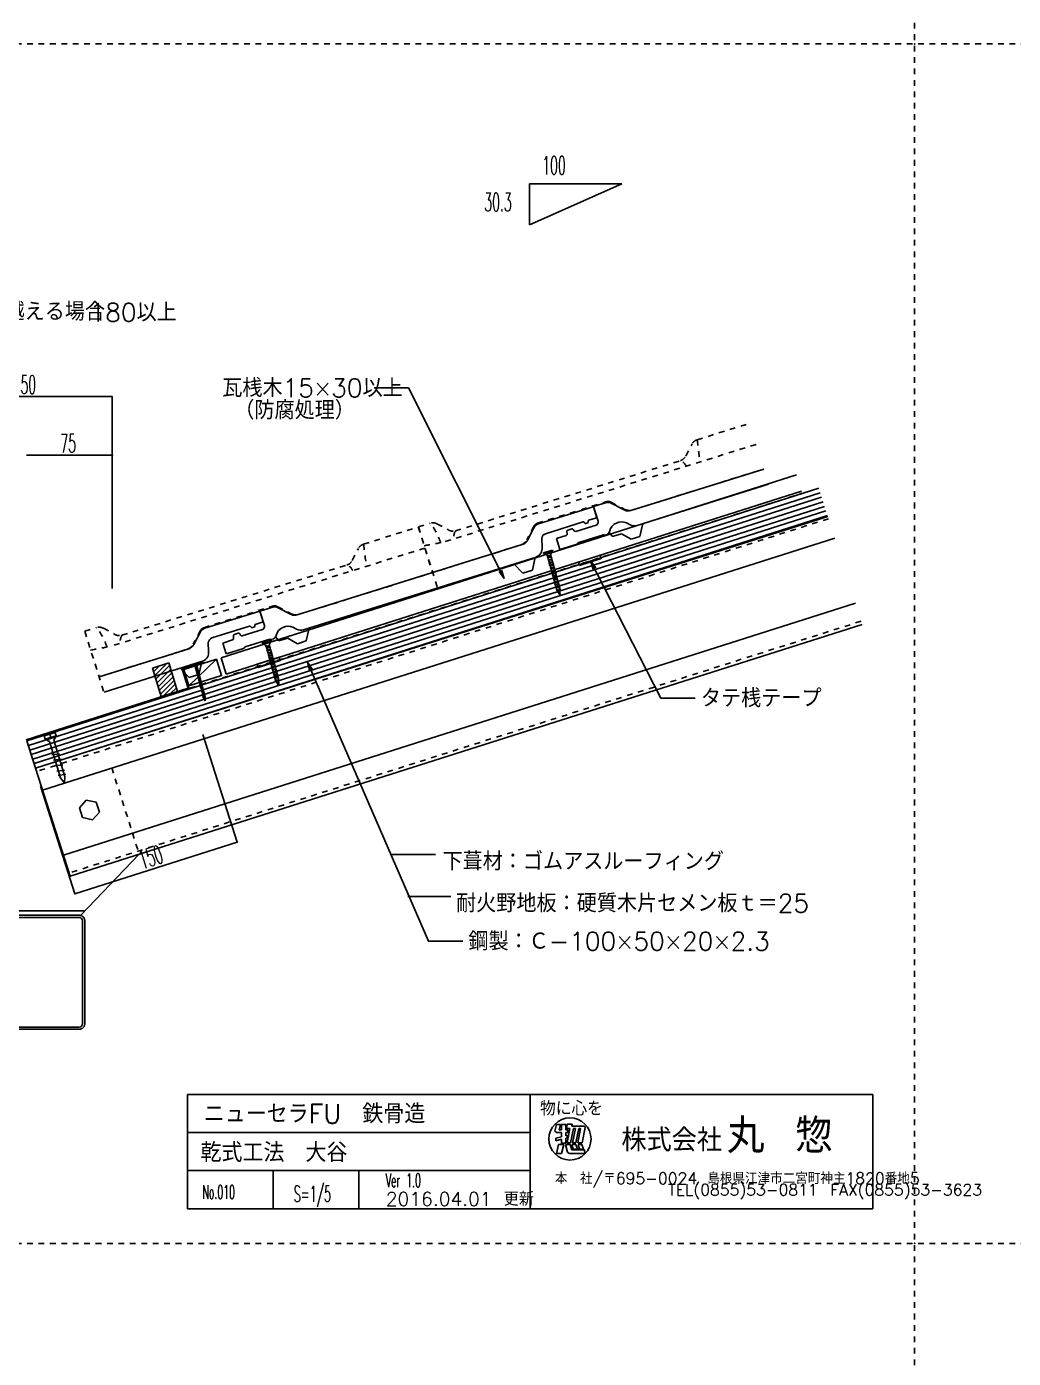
# Model space of a CAD drawing. Extents: x -1727 to 4652, y -2317 to 2357.
# Drawn here: x 2193 to 3057, y -1151 to 15 of the extents above; entities that cross this region are included whole.
import ezdxf

# ---------------------------------------------------------------- set-up
doc = ezdxf.new("R2010")
doc.units = 0
doc.header["$LTSCALE"] = 5
doc.linetypes.add('DASHED2', pattern=[3, 2, -1])
doc.linetypes.add('DOT', pattern=[2, 1, -1])
for name, color, linetype in [('0-0', 7, 'CONTINUOUS'), ('0-1', 7, 'CONTINUOUS'), ('0-2', 7, 'CONTINUOUS'), ('0-3', 7, 'CONTINUOUS'), ('0-4', 7, 'CONTINUOUS'), ('0-A', 7, 'CONTINUOUS')]:
    doc.layers.add(name, color=color, linetype=linetype)
doc.styles.get("Standard").update_dxf_attribs({"font": 'txt.shx', "bigfont": 'extfont.shx'})

# ---------------------------------------------------------------- blocks, each defined once
blk = doc.blocks.new('H4')
at = {"layer": '0-1', "color": 7, "linetype": 'CONTINUOUS'}
for p, q in [((2302.9683, -546.4142), (2303.0252, -546.3573)), ((2303.9594, -549.6657), (2309.1837, -544.4414)), ((2304.9505, -552.9172), (2315.3423, -542.5255)), ((2305.9417, -556.1688), (2317.9597, -544.1507)), ((2306.9328, -559.4203), (2318.9508, -547.4022)), ((2307.9239, -562.6718), (2319.942, -550.6537)), ((2308.915, -565.9234), (2320.9331, -553.9053)), ((2309.9061, -569.1749), (2321.9242, -557.1568)), ((2312.6917, -570.6319), (2322.9153, -560.4083)), ((2318.7946, -568.7716), (2323.9064, -563.6599))]:
    blk.add_line(p, q, dxfattribs=at)

msp = doc.modelspace()

# ---------------------------------------------------------------- linework, layer by layer
at = {"layer": '0-0', "color": 7, "linetype": 'CONTINUOUS'}
for p, q in [((2933.494, -919.6573), (2333.494, -919.6573)), ((2333.494, -919.6573), (2333.494, -1019.6573)), ((2633.494, -919.6573), (2633.494, -1019.6573)), ((2933.494, -919.6573), (2933.494, -1019.6573)), ((2633.494, -952.9907), (2333.494, -952.9907)), ((2655.1928, -951.6949), (2656.6706, -945.8791)), ((2655.1928, -951.6949), (2656.4886, -952.9774)), ((2656.4886, -952.9774), (2660.848, -952.9774)), ((2656.6706, -945.8791), (2660.0144, -945.8791)), ((2659.0305, -950.7153), (2660.0144, -945.8791)), ((2659.0305, -950.7153), (2660.848, -950.7153)), ((2660.848, -945.8791), (2660.848, -950.7153)), ((2660.848, -945.8791), (2664.7092, -945.8791)), ((2660.848, -952.9774), (2660.848, -956.737)), ((2664.7092, -950.7153), (2664.7092, -945.8791)), ((2664.7092, -950.7153), (2666.525, -950.7153)), ((2664.7092, -955.7512), (2664.7092, -952.9774)), ((2664.7092, -952.9774), (2666.525, -952.9774)), ((2664.7092, -955.7512), (2666.2924, -955.3469)), ((2666.0739, -945.7406), (2665.3422, -949.3372)), ((2665.3422, -949.3372), (2668.4007, -949.3372)), ((2668.4007, -949.3372), (2665.8288, -961.9794)), ((2666.2924, -955.3469), (2665.9684, -957.6155)), ((2666.0739, -945.7406), (2670.3013, -945.7406)), ((2666.525, -950.7153), (2666.525, -952.9774)), ((2671.4739, -949.3372), (2668.902, -961.9794)), ((2670.3013, -945.7406), (2669.961, -947.4131)), ((2669.961, -947.4131), (2681.1117, -947.4131)), ((2673.159, -949.3372), (2670.5871, -961.9794)), ((2671.4739, -949.3372), (2673.159, -949.3372)), ((2676.0054, -949.3372), (2673.4335, -961.9794)), ((2677.7063, -949.3372), (2675.1344, -961.9794)), ((2676.0054, -949.3372), (2677.7063, -949.3372)), ((2681.753, -948.4968), (2679.0101, -961.9794)), ((2656.1415, -957.9387), (2660.848, -956.737)), ((2656.1415, -957.9387), (2656.1415, -960.1245)), ((2656.1415, -960.1245), (2660.848, -958.9228)), ((2658.4608, -963.4821), (2656.6265, -971.2213)), ((2658.4608, -963.4821), (2662.8707, -963.4821)), ((2660.614, -962.3814), (2664.7092, -962.3814)), ((2660.848, -958.9228), (2660.848, -962.4594)), ((2662.8707, -963.4821), (2661.0364, -971.2213)), ((2664.4024, -963.4821), (2666.3147, -970.1773)), ((2664.4024, -963.4821), (2668.5004, -963.4821)), ((2664.7092, -957.937), (2665.9684, -957.6155)), ((2664.7092, -962.3814), (2664.7092, -957.937)), ((2665.8288, -961.9794), (2668.902, -961.9794)), ((2668.5004, -963.4821), (2669.9773, -968.1976)), ((2670.0645, -963.4821), (2671.3271, -967.5137)), ((2670.0645, -963.4821), (2673.6511, -963.4821)), ((2670.5871, -961.9794), (2673.4335, -961.9794)), ((2671.3271, -967.5137), (2674.9138, -967.5137)), ((2673.6511, -963.4821), (2674.9138, -967.5137)), ((2675.1344, -961.9794), (2679.0101, -961.9794)), ((2675.4347, -963.4821), (2676.6974, -967.5137)), ((2675.4347, -963.4821), (2678.8814, -963.4821)), ((2676.6974, -967.5137), (2680.1441, -967.5137)), ((2678.8814, -963.4821), (2680.1441, -967.5137)), ((2661.0364, -971.2213), (2656.6265, -971.2213)), ((2668.966, -971.4013), (2681.3276, -971.4013)), ((2669.9773, -968.1976), (2680.9892, -968.1976)), ((2680.9892, -968.1976), (2681.3276, -971.4013)), ((2633.494, -986.324), (2333.494, -986.324)), ((2408.494, -986.324), (2408.494, -1019.6573)), ((2483.494, -986.324), (2483.494, -1019.6573)), ((2333.494, -1019.6573), (2933.494, -1019.6573))]:
    msp.add_line(p, q, dxfattribs=at)
msp.add_circle((2668.3491, -958.6021), 18.4473, dxfattribs=at)
for centre, radius, start, end in [((2680.2195, -948.6727), 1.5436, 6.5455, 54.6882), ((2668.6165, -968.6748), 2.7488, 213.1353, 277.3045)]:
    msp.add_arc(centre, radius, start, end, dxfattribs=at)
at = {"layer": '0-1', "color": 3, "linetype": 'CONTINUOUS'}
for p, q in [((2866.5985, -377.085), (2362.9417, -537.3417)), ((2871.1466, -391.3789), (2367.4905, -551.6354)), ((2367.4859, -551.621), (2362.9371, -537.3274))]:
    msp.add_line(p, q, dxfattribs=at)
at = {"layer": '0-1', "color": 7, "linetype": 'DOT'}
msp.add_line((2192.8119, -609.4566), (2871.7824, -393.3826), dxfattribs=at)
at = {"layer": '0-1', "color": 4, "linetype": 'CONTINUOUS'}
for p, q in [((2645.1318, -445.4255), (2653.1762, -443.2191)), ((2645.3179, -446.104), (2645.1318, -445.4255)), ((2653.3623, -443.8976), (2645.3179, -446.104)), ((2648.7539, -448.5001), (2648.3119, -448.9474)), ((2648.3119, -448.9474), (2652.521, -449.0955)), ((2648.6617, -448.2647), (2651.5887, -447.4619)), ((2648.6617, -448.2647), (2648.7323, -448.522)), ((2649.4185, -450.9231), (2648.9615, -449.2568)), ((2649.4185, -450.9231), (2648.9765, -451.3704)), ((2648.9765, -451.3704), (2653.1856, -451.5186)), ((2650.0831, -453.3461), (2649.626, -451.6798)), ((2650.0831, -453.3461), (2649.641, -453.7934)), ((2649.641, -453.7934), (2653.8501, -453.9416)), ((2650.7476, -455.7691), (2650.2906, -454.1028)), ((2651.5887, -447.4619), (2651.9738, -448.8661)), ((2652.079, -449.5428), (2652.521, -449.0955)), ((2652.5531, -451.2714), (2652.079, -449.5428)), ((2652.7435, -451.9658), (2653.1856, -451.5186)), ((2653.2177, -453.6944), (2652.7435, -451.9658)), ((2653.1762, -443.2191), (2653.3623, -443.8976)), ((2653.4081, -454.3888), (2653.8501, -453.9416)), ((2653.8822, -456.1175), (2653.4081, -454.3888)), ((2650.7476, -455.7691), (2650.3056, -456.2164)), ((2650.3056, -456.2164), (2654.5147, -456.3646)), ((2651.4122, -458.1921), (2650.9552, -456.5259)), ((2651.4122, -458.1921), (2650.9702, -458.6394)), ((2650.9702, -458.6394), (2655.1793, -458.7876)), ((2652.0768, -460.6152), (2651.6198, -458.9489)), ((2652.0768, -460.6152), (2651.6347, -461.0624)), ((2651.6347, -461.0624), (2655.8439, -461.2106)), ((2652.7413, -463.0382), (2652.2843, -461.3719)), ((2652.7413, -463.0382), (2652.2993, -463.4854)), ((2652.2993, -463.4854), (2656.5084, -463.6336)), ((2653.4059, -465.4612), (2652.9489, -463.7949)), ((2653.4059, -465.4612), (2652.9639, -465.9085)), ((2652.9639, -465.9085), (2657.173, -466.0566)), ((2654.0705, -467.8842), (2653.6135, -466.2179)), ((2654.0727, -456.8119), (2654.5147, -456.3646)), ((2654.5468, -458.5405), (2654.0727, -456.8119)), ((2654.7373, -459.2349), (2655.1793, -458.7876)), ((2655.2114, -460.9635), (2654.7373, -459.2349)), ((2655.4018, -461.6579), (2655.8439, -461.2106)), ((2655.8759, -463.3865), (2655.4018, -461.6579)), ((2656.0664, -464.0809), (2656.5084, -463.6336)), ((2656.5405, -465.8095), (2656.0664, -464.0809)), ((2656.731, -466.5039), (2657.173, -466.0566)), ((2654.0705, -467.8842), (2653.6285, -468.3315)), ((2653.6285, -468.3315), (2657.8376, -468.4797)), ((2654.7351, -470.3072), (2654.278, -468.6409)), ((2654.7351, -470.3072), (2654.293, -470.7545)), ((2654.293, -470.7545), (2658.5021, -470.9027)), ((2655.3996, -472.7302), (2654.9426, -471.064)), ((2655.3996, -472.7302), (2654.9576, -473.1775)), ((2654.9576, -473.1775), (2659.1667, -473.3257)), ((2656.0642, -475.1532), (2655.6072, -473.487)), ((2656.0642, -475.1532), (2655.6222, -475.6005)), ((2655.6222, -475.6005), (2659.8313, -475.7487)), ((2656.7288, -477.5763), (2656.2718, -475.91)), ((2656.7288, -477.5763), (2656.2867, -478.0235)), ((2657.2051, -468.2325), (2656.731, -466.5039)), ((2657.3955, -468.9269), (2657.8376, -468.4797)), ((2657.8697, -470.6556), (2657.3955, -468.9269)), ((2658.0601, -471.35), (2658.5021, -470.9027)), ((2658.5342, -473.0786), (2658.0601, -471.35)), ((2658.7247, -473.773), (2659.1667, -473.3257)), ((2659.1988, -475.5016), (2658.7247, -473.773)), ((2659.3892, -476.196), (2659.8313, -475.7487)), ((2659.5458, -476.7668), (2659.3892, -476.196)), ((2659.5712, -477.8528), (2659.5458, -476.7668)), ((2656.2867, -478.0235), (2660.2982, -478.1139)), ((2658.2586, -480.2806), (2657.1649, -478.3347)), ((2657.9312, -480.5118), (2660.1816, -480.5207)), ((2659.6872, -482.8225), (2658.5164, -480.7393)), ((2659.6288, -480.3223), (2659.5871, -478.5882)), ((2659.5885, -478.5933), (2660.2982, -478.1139)), ((2659.6338, -480.7601), (2660.1816, -480.5207)), ((2659.6872, -482.8225), (2659.639, -480.7579)), ((2398.9132, -524.4848), (2406.9576, -522.2785)), ((2399.0993, -525.1633), (2398.9132, -524.4848)), ((2407.1437, -522.9569), (2399.0993, -525.1633)), ((2406.9576, -522.2785), (2407.1437, -522.9569)), ((2402.5354, -527.5594), (2402.0933, -528.0067)), ((2402.0933, -528.0067), (2406.3024, -528.1549)), ((2402.4431, -527.324), (2405.3701, -526.5212)), ((2402.4431, -527.324), (2402.5137, -527.5813)), ((2403.1999, -529.9824), (2402.7429, -528.3162)), ((2403.1999, -529.9824), (2402.7579, -530.4297)), ((2402.7579, -530.4297), (2406.967, -530.5779)), ((2403.8645, -532.4054), (2403.4075, -530.7392)), ((2403.8645, -532.4054), (2403.4225, -532.8527)), ((2403.4225, -532.8527), (2407.6316, -533.0009)), ((2404.5291, -534.8285), (2404.0721, -533.1622)), ((2404.5291, -534.8285), (2404.087, -535.2757)), ((2404.087, -535.2757), (2408.2961, -535.4239)), ((2405.1936, -537.2515), (2404.7366, -535.5852)), ((2405.3701, -526.5212), (2405.7553, -527.9254)), ((2405.8604, -528.6022), (2406.3024, -528.1549)), ((2406.3345, -530.3308), (2405.8604, -528.6022)), ((2406.525, -531.0252), (2406.967, -530.5779)), ((2406.9991, -532.7538), (2406.525, -531.0252)), ((2407.1895, -533.4482), (2407.6316, -533.0009)), ((2407.6637, -535.1768), (2407.1895, -533.4482)), ((2407.8541, -535.8712), (2408.2961, -535.4239)), ((2408.3282, -537.5998), (2407.8541, -535.8712)), ((2302.9574, -546.3784), (2317.2806, -541.9225)), ((2310.5493, -571.2849), (2302.9574, -546.3784)), ((2317.2806, -541.9225), (2324.8975, -566.9114)), ((2342.7189, -542.3679), (2338.3281, -543.5367)), ((2338.3281, -543.5367), (2338.4313, -543.9241)), ((2338.4313, -543.9241), (2342.822, -542.7554)), ((2339.9159, -543.7997), (2339.3932, -543.6681)), ((2341.4657, -543.3871), (2339.9159, -543.7997)), ((2342.5129, -553.5562), (2339.9159, -543.7997)), ((2341.4657, -543.3871), (2341.8538, -543.0131)), ((2344.0628, -553.1437), (2341.4657, -543.3871)), ((2342.822, -542.7554), (2342.7189, -542.3679)), ((2405.1936, -537.2515), (2404.7516, -537.6987)), ((2404.7516, -537.6987), (2408.9607, -537.8469)), ((2405.8582, -539.6745), (2405.4012, -538.0082)), ((2405.8582, -539.6745), (2405.4162, -540.1218)), ((2405.4162, -540.1218), (2409.6253, -540.27)), ((2406.5228, -542.0975), (2406.0658, -540.4312)), ((2406.5228, -542.0975), (2406.0807, -542.5448)), ((2406.0807, -542.5448), (2410.2899, -542.693)), ((2407.1874, -544.5205), (2406.7303, -542.8542)), ((2407.1874, -544.5205), (2406.7453, -544.9678)), ((2406.7453, -544.9678), (2410.9544, -545.116)), ((2407.8519, -546.9435), (2407.3949, -545.2773)), ((2407.8519, -546.9435), (2407.4099, -547.3908)), ((2407.4099, -547.3908), (2411.619, -547.539)), ((2408.5165, -549.3665), (2408.0595, -547.7003)), ((2408.5187, -538.2942), (2408.9607, -537.8469)), ((2408.9928, -540.0228), (2408.5187, -538.2942)), ((2409.1833, -540.7172), (2409.6253, -540.27)), ((2409.6574, -542.4458), (2409.1833, -540.7172)), ((2409.8478, -543.1402), (2410.2899, -542.693)), ((2410.3219, -544.8689), (2409.8478, -543.1402)), ((2410.5124, -545.5633), (2410.9544, -545.116)), ((2410.9865, -547.2919), (2410.5124, -545.5633)), ((2411.177, -547.9863), (2411.619, -547.539)), ((2342.5129, -553.5562), (2342.5559, -553.7177)), ((2342.5559, -553.7177), (2344.2349, -553.2707)), ((2342.8785, -554.1504), (2342.5559, -553.7177)), ((2344.3638, -553.755), (2342.6848, -554.202)), ((2342.6848, -554.202), (2342.7278, -554.3634)), ((2342.7278, -554.3634), (2344.4068, -553.9165)), ((2343.0504, -554.7962), (2342.7278, -554.3634)), ((2344.5357, -554.4008), (2342.8567, -554.8477)), ((2343.1794, -555.2805), (2342.8567, -554.8477)), ((2344.6646, -554.8851), (2342.9856, -555.3321)), ((2342.9856, -555.3321), (2343.0286, -555.4935)), ((2343.0286, -555.4935), (2344.7076, -555.0466)), ((2343.3513, -555.9263), (2343.0286, -555.4935)), ((2344.8365, -555.5309), (2343.1575, -555.9778)), ((2343.1575, -555.9778), (2343.2005, -556.1393)), ((2343.2005, -556.1393), (2344.8795, -555.6923)), ((2343.5232, -556.572), (2343.2005, -556.1393)), ((2345.0084, -556.1767), (2343.3294, -556.6236)), ((2343.3294, -556.6236), (2343.3724, -556.785)), ((2343.3724, -556.785), (2345.0514, -556.3381)), ((2343.695, -557.2178), (2343.3724, -556.785)), ((2345.1803, -556.8224), (2343.5013, -557.2693)), ((2343.5013, -557.2693), (2343.5443, -557.4308)), ((2343.5443, -557.4308), (2345.2233, -556.9839)), ((2343.8669, -557.8635), (2343.5443, -557.4308)), ((2345.3522, -557.4682), (2343.6732, -557.9151)), ((2343.6732, -557.9151), (2343.7162, -558.0766)), ((2343.7162, -558.0766), (2345.3952, -557.6296)), ((2344.0388, -558.5093), (2343.7162, -558.0766)), ((2345.5241, -558.1139), (2343.8451, -558.5609)), ((2343.8451, -558.5609), (2343.8881, -558.7223)), ((2343.8881, -558.7223), (2345.5671, -558.2754)), ((2344.2107, -559.1551), (2343.8881, -558.7223)), ((2345.696, -558.7597), (2344.017, -559.2066)), ((2344.017, -559.2066), (2344.06, -559.3681)), ((2344.06, -559.3681), (2345.739, -558.9212)), ((2344.3826, -559.8008), (2344.06, -559.3681)), ((2344.2349, -553.2707), (2344.1701, -553.8066)), ((2345.8679, -559.4055), (2344.1889, -559.8524)), ((2344.2349, -553.2707), (2344.1919, -553.1093)), ((2344.2319, -560.0138), (2345.9109, -559.5669)), ((2344.4068, -553.9165), (2344.342, -554.4524)), ((2344.4068, -553.9165), (2344.3638, -553.755)), ((2344.5357, -554.4008), (2344.4709, -554.9367)), ((2344.7076, -555.0466), (2344.6428, -555.5825)), ((2344.7076, -555.0466), (2344.6646, -554.8851)), ((2344.8795, -555.6923), (2344.8147, -556.2282)), ((2344.8795, -555.6923), (2344.8365, -555.5309)), ((2345.0514, -556.3381), (2344.9866, -556.874)), ((2345.0514, -556.3381), (2345.0084, -556.1767)), ((2345.2233, -556.9839), (2345.1585, -557.5198)), ((2345.2233, -556.9839), (2345.1803, -556.8224)), ((2345.3952, -557.6296), (2345.3304, -558.1655)), ((2345.3952, -557.6296), (2345.3522, -557.4682)), ((2345.5671, -558.2754), (2345.5023, -558.8113)), ((2345.5671, -558.2754), (2345.5241, -558.1139)), ((2345.739, -558.9212), (2345.6742, -559.457)), ((2345.739, -558.9212), (2345.696, -558.7597)), ((2345.9109, -559.5669), (2345.846, -560.1028)), ((2345.9109, -559.5669), (2345.8679, -559.4055)), ((2408.5165, -549.3665), (2408.0745, -549.8138)), ((2408.0745, -549.8138), (2412.2836, -549.962)), ((2409.1811, -551.7896), (2408.724, -550.1233)), ((2409.1811, -551.7896), (2408.739, -552.2368)), ((2408.739, -552.2368), (2412.9481, -552.385)), ((2409.8456, -554.2126), (2409.3886, -552.5463)), ((2409.8456, -554.2126), (2409.4036, -554.6599)), ((2409.4036, -554.6599), (2413.6127, -554.808)), ((2410.5102, -556.6356), (2410.0532, -554.9693)), ((2410.5102, -556.6356), (2410.0682, -557.0829)), ((2410.0682, -557.0829), (2414.0796, -557.1732)), ((2412.04, -559.3399), (2410.9463, -557.394)), ((2411.6511, -549.7149), (2411.177, -547.9863)), ((2411.7126, -559.5711), (2413.9631, -559.5801)), ((2411.8415, -550.4093), (2412.2836, -549.962)), ((2412.3157, -552.1379), (2411.8415, -550.4093)), ((2412.5061, -552.8323), (2412.9481, -552.385)), ((2412.9802, -554.5609), (2412.5061, -552.8323)), ((2413.1707, -555.2553), (2413.6127, -554.808)), ((2413.3272, -555.8261), (2413.1707, -555.2553)), ((2413.3526, -556.9121), (2413.3272, -555.8261)), ((2413.4103, -559.3816), (2413.3686, -557.6476)), ((2413.3699, -557.6526), (2414.0796, -557.1732)), ((2413.4153, -559.8195), (2413.9631, -559.5801)), ((2324.8975, -566.9114), (2310.5493, -571.2849)), ((2344.1889, -559.8524), (2344.2319, -560.0138)), ((2344.5545, -560.4466), (2344.2319, -560.0138)), ((2346.0398, -560.0512), (2344.3608, -560.4982)), ((2344.3608, -560.4982), (2344.4038, -560.6596)), ((2344.4038, -560.6596), (2346.0828, -560.2127)), ((2344.7264, -561.0924), (2344.4038, -560.6596)), ((2346.2117, -560.697), (2344.5327, -561.1439)), ((2344.5327, -561.1439), (2344.5757, -561.3054)), ((2344.5757, -561.3054), (2346.2546, -560.8584)), ((2344.8983, -561.7381), (2344.5757, -561.3054)), ((2346.3836, -561.3428), (2344.7046, -561.7897)), ((2344.7046, -561.7897), (2344.7476, -561.9511)), ((2344.7476, -561.9511), (2346.4265, -561.5042)), ((2345.0702, -562.3839), (2344.7476, -561.9511)), ((2346.5555, -561.9885), (2344.8765, -562.4355)), ((2344.8765, -562.4355), (2344.9195, -562.5969)), ((2344.9195, -562.5969), (2346.5984, -562.15)), ((2345.2421, -563.0297), (2344.9195, -562.5969)), ((2346.7274, -562.6343), (2345.0484, -563.0812)), ((2345.0484, -563.0812), (2345.0913, -563.2427)), ((2345.0913, -563.2427), (2346.7703, -562.7957)), ((2345.414, -563.6754), (2345.0913, -563.2427)), ((2346.8993, -563.2801), (2345.2203, -563.727)), ((2345.2203, -563.727), (2345.2632, -563.8884)), ((2345.2632, -563.8884), (2346.9422, -563.4415)), ((2345.5859, -564.3212), (2345.2632, -563.8884)), ((2347.0711, -563.9258), (2345.3922, -564.3727)), ((2345.3922, -564.3727), (2345.4351, -564.5342)), ((2345.4351, -564.5342), (2347.1141, -564.0873)), ((2345.7578, -564.9669), (2345.4351, -564.5342)), ((2347.243, -564.5716), (2345.5641, -565.0185)), ((2345.5641, -565.0185), (2345.607, -565.1799)), ((2345.607, -565.1799), (2347.286, -564.733)), ((2345.9297, -565.6127), (2345.607, -565.1799)), ((2347.4149, -565.2173), (2345.736, -565.6643)), ((2345.736, -565.6643), (2345.7789, -565.8257)), ((2345.7789, -565.8257), (2347.4579, -565.3788)), ((2346.1016, -566.2585), (2345.7789, -565.8257)), ((2347.5868, -565.8631), (2345.9078, -566.31)), ((2345.9078, -566.31), (2345.9508, -566.4715)), ((2345.9508, -566.4715), (2347.6298, -566.0246)), ((2346.2735, -566.9042), (2345.9508, -566.4715)), ((2346.0828, -560.2127), (2346.0179, -560.7486)), ((2346.0828, -560.2127), (2346.0398, -560.0512)), ((2347.7587, -566.5089), (2346.0797, -566.9558)), ((2346.0797, -566.9558), (2346.1227, -567.1172)), ((2346.1227, -567.1172), (2347.8017, -566.6703)), ((2346.4454, -567.55), (2346.1227, -567.1172)), ((2346.2546, -560.8584), (2346.1898, -561.3943)), ((2346.2546, -560.8584), (2346.2117, -560.697)), ((2347.9306, -567.1546), (2346.2516, -567.6016)), ((2346.2516, -567.6016), (2346.2946, -567.763)), ((2346.2946, -567.763), (2347.9736, -567.3161)), ((2346.6173, -568.1958), (2346.2946, -567.763)), ((2346.4265, -561.5042), (2346.3617, -562.0401)), ((2346.4265, -561.5042), (2346.3836, -561.3428)), ((2348.1025, -567.8004), (2346.4235, -568.2473)), ((2346.4235, -568.2473), (2346.4665, -568.4088)), ((2346.4665, -568.4088), (2348.1455, -567.9618)), ((2346.7892, -568.8415), (2346.4665, -568.4088)), ((2346.5984, -562.15), (2346.5336, -562.6859)), ((2346.5984, -562.15), (2346.5555, -561.9885)), ((2348.2744, -568.4462), (2346.5954, -568.8931)), ((2346.5954, -568.8931), (2346.6384, -569.0545)), ((2346.6384, -569.0545), (2348.3174, -568.6076)), ((2346.961, -569.4873), (2346.6384, -569.0545)), ((2346.7703, -562.7957), (2346.7055, -563.3316)), ((2346.7703, -562.7957), (2346.7274, -562.6343)), ((2348.4463, -569.0919), (2346.7673, -569.5389)), ((2346.7673, -569.5389), (2346.8103, -569.7003)), ((2346.8103, -569.7003), (2348.4893, -569.2534)), ((2347.1329, -570.133), (2346.8103, -569.7003)), ((2346.9422, -563.4415), (2346.8774, -563.9774)), ((2346.9422, -563.4415), (2346.8993, -563.2801)), ((2348.6182, -569.7377), (2346.9392, -570.1846)), ((2346.9392, -570.1846), (2346.9822, -570.3461)), ((2346.9822, -570.3461), (2348.6612, -569.8991)), ((2347.3048, -570.7788), (2346.9822, -570.3461)), ((2347.1141, -564.0873), (2347.0493, -564.6232)), ((2347.1141, -564.0873), (2347.0711, -563.9258)), ((2348.8224, -570.3749), (2347.0788, -570.839)), ((2347.0788, -570.839), (2347.416, -572.1058)), ((2347.286, -564.733), (2347.2212, -565.2689)), ((2347.286, -564.733), (2347.243, -564.5716)), ((2347.4579, -565.3788), (2347.3931, -565.9147)), ((2347.4579, -565.3788), (2347.4149, -565.2173)), ((2347.6298, -566.0246), (2347.565, -566.5604)), ((2347.6298, -566.0246), (2347.5868, -565.8631)), ((2347.8017, -566.6703), (2347.7369, -567.2062)), ((2347.8017, -566.6703), (2347.7587, -566.5089)), ((2347.9736, -567.3161), (2347.9088, -567.852)), ((2347.9736, -567.3161), (2347.9306, -567.1546)), ((2348.1455, -567.9618), (2348.0807, -568.4977)), ((2348.1455, -567.9618), (2348.1025, -567.8004)), ((2348.3174, -568.6076), (2348.2526, -569.1435)), ((2348.3174, -568.6076), (2348.2744, -568.4462)), ((2348.4893, -569.2534), (2348.4245, -569.7893)), ((2348.4893, -569.2534), (2348.4463, -569.0919)), ((2348.6612, -569.8991), (2348.5964, -570.435)), ((2348.6612, -569.8991), (2348.6182, -569.7377)), ((2348.8224, -570.3749), (2349.1596, -571.6417)), ((2413.4686, -561.8818), (2412.2978, -559.7986)), ((2413.4686, -561.8818), (2413.4204, -559.8172)), ((2347.416, -572.1058), (2349.1539, -575.1273)), ((2349.1539, -575.1273), (2348.4497, -572.4818)), ((2349.1596, -571.6417), (2349.1539, -575.1273))]:
    msp.add_line(p, q, dxfattribs=at)
at = {"layer": '0-1', "color": 6, "linetype": 'CONTINUOUS'}
for p, q in [((2328.9366, -547.2359), (2347.4954, -541.1484)), ((2328.9366, -547.2359), (2334.2886, -564.054)), ((2329.3127, -547.4283), (2347.5889, -541.4335)), ((2329.3127, -547.4283), (2334.6655, -564.2492)), ((2347.4954, -541.1484), (2347.5889, -541.4335)), ((2192.2194, -609.0708), (2334.2886, -564.054)), ((2192.2194, -609.3855), (2334.6655, -564.2492))]:
    msp.add_line(p, q, dxfattribs=at)
at = {"layer": '0-1', "color": 7, "linetype": 'CONTINUOUS'}
msp.add_line((2358.8877, -538.6579), (2334.8491, -562.0491), dxfattribs=at)
for points in [[(2676.7031, -456.5828), (2695.7662, -450.5331), (2694.8587, -447.6737), (2675.7956, -453.7233), (2676.7031, -456.5828)], [(2395.5477, -545.8071), (2414.6108, -539.7575), (2413.7034, -536.898), (2394.6403, -542.9477), (2395.5477, -545.8071)]]:
    msp.add_lwpolyline(points, close=True, dxfattribs=at)
at = {"layer": '0-1', "color": 3, "linetype": 'CONTINUOUS'}
msp.add_lwpolyline([(2334.8491, -562.0491), (2363.4364, -552.9516), (2358.8877, -538.6579), (2330.3004, -547.7555), (2334.8491, -562.0491)], close=True, dxfattribs=at)
at = {"layer": '0-1', "color": 4, "linetype": 'CONTINUOUS'}
for centre, radius, start, end in [((2645.2461, -449.8828), 3.7795, 25.3482, 88.9117), ((2649.0445, -448.246), 1.0142, 223.7496, 268.581), ((2649.0681, -448.3882), 0.3335, 199.6031, 261.4455), ((2649.7091, -450.669), 1.0142, 223.7496, 268.581), ((2650.4305, -434.689), 14.0999, 264.2525, 269.7166), ((2649.2565, -467.8994), 18.641, 86.1758, 90.7287), ((2649.7327, -450.8112), 0.3335, 199.6031, 261.4455), ((2650.3737, -453.0921), 1.0142, 223.7496, 268.581), ((2651.0951, -437.112), 14.0999, 264.2525, 269.7166), ((2649.921, -470.3225), 18.641, 86.1758, 90.7287), ((2650.3972, -453.2342), 0.3335, 199.6031, 261.4455), ((2651.7597, -439.535), 14.0999, 264.2525, 269.7166), ((2650.5856, -472.7455), 18.641, 86.1758, 90.7287), ((2650.4072, -468.9449), 20.1563, 85.9475, 90.1319), ((2651.8994, -428.0988), 21.2472, 266.2228, 269.9404), ((2651.0717, -471.3679), 20.1563, 85.9475, 90.1319), ((2652.564, -430.5219), 21.2472, 266.2228, 269.9404), ((2655.3518, -447.111), 3.7795, 121.7635, 185.327), ((2651.7363, -473.7909), 20.1563, 85.9475, 90.1319), ((2653.2286, -432.9449), 21.2472, 266.2228, 269.9404), ((2651.5719, -450.5918), 1.7719, 57.611, 81.5704), ((2651.8175, -449.6091), 0.2698, 14.2214, 77.1781), ((2652.2364, -453.0148), 1.7719, 57.611, 81.5704), ((2652.482, -452.0321), 0.2698, 14.2214, 77.1781), ((2652.901, -455.4378), 1.7719, 57.611, 81.5704), ((2653.1466, -454.4551), 0.2698, 14.2214, 77.1781), ((2651.0382, -455.5151), 1.0142, 223.7496, 268.581), ((2651.0618, -455.6572), 0.3335, 199.6031, 261.4455), ((2651.7028, -457.9381), 1.0142, 223.7496, 268.581), ((2652.4242, -441.958), 14.0999, 264.2525, 269.7166), ((2651.2502, -475.1685), 18.641, 86.1758, 90.7287), ((2651.7264, -458.0802), 0.3335, 199.6031, 261.4455), ((2652.3674, -460.3611), 1.0142, 223.7496, 268.581), ((2653.0888, -444.381), 14.0999, 264.2525, 269.7166), ((2651.9148, -477.5915), 18.641, 86.1758, 90.7287), ((2652.391, -460.5033), 0.3335, 199.6031, 261.4455), ((2653.0319, -462.7841), 1.0142, 223.7496, 268.581), ((2653.7534, -446.804), 14.0999, 264.2525, 269.7166), ((2652.5793, -480.0145), 18.641, 86.1758, 90.7287), ((2652.4009, -476.214), 20.1563, 85.9475, 90.1319), ((2653.8932, -435.3679), 21.2472, 266.2228, 269.9404), ((2653.0555, -462.9263), 0.3335, 199.6031, 261.4455), ((2653.6965, -465.2071), 1.0142, 223.7496, 268.581), ((2654.418, -449.2271), 14.0999, 264.2525, 269.7166), ((2653.2439, -482.4375), 18.641, 86.1758, 90.7287), ((2653.0655, -478.637), 20.1563, 85.9475, 90.1319), ((2654.5577, -437.7909), 21.2472, 266.2228, 269.9404), ((2653.7201, -465.3493), 0.3335, 199.6031, 261.4455), ((2655.0825, -451.6501), 14.0999, 264.2525, 269.7166), ((2653.9085, -484.8605), 18.641, 86.1758, 90.7287), ((2653.73, -481.06), 20.1563, 85.9475, 90.1319), ((2655.2223, -440.2139), 21.2472, 266.2228, 269.9404), ((2653.5656, -457.8608), 1.7719, 57.611, 81.5704), ((2653.8112, -456.8781), 0.2698, 14.2214, 77.1781), ((2654.3946, -483.483), 20.1563, 85.9475, 90.1319), ((2655.8869, -442.6369), 21.2472, 266.2228, 269.9404), ((2654.2302, -460.2838), 1.7719, 57.611, 81.5704), ((2654.4758, -459.3011), 0.2698, 14.2214, 77.1781), ((2655.0592, -485.906), 20.1563, 85.9475, 90.1319), ((2656.5514, -445.06), 21.2472, 266.2228, 269.9404), ((2654.8947, -462.7068), 1.7719, 57.611, 81.5704), ((2655.1403, -461.7242), 0.2698, 14.2214, 77.1781), ((2655.5593, -465.1299), 1.7719, 57.611, 81.5704), ((2655.8049, -464.1472), 0.2698, 14.2214, 77.1781), ((2656.2239, -467.5529), 1.7719, 57.611, 81.5704), ((2656.4695, -466.5702), 0.2698, 14.2214, 77.1781), ((2654.3611, -467.6301), 1.0142, 223.7496, 268.581), ((2654.3847, -467.7723), 0.3335, 199.6031, 261.4455), ((2655.0257, -470.0532), 1.0142, 223.7496, 268.581), ((2655.7471, -454.0731), 14.0999, 264.2525, 269.7166), ((2654.573, -487.2836), 18.641, 86.1758, 90.7287), ((2655.0492, -470.1953), 0.3335, 199.6031, 261.4455), ((2655.6902, -472.4762), 1.0142, 223.7496, 268.581), ((2656.4117, -456.4961), 14.0999, 264.2525, 269.7166), ((2655.2376, -489.7066), 18.641, 86.1758, 90.7287), ((2655.7138, -472.6183), 0.3335, 199.6031, 261.4455), ((2656.3548, -474.8992), 1.0142, 223.7496, 268.581), ((2657.0762, -458.9191), 14.0999, 264.2525, 269.7166), ((2655.9022, -492.1296), 18.641, 86.1758, 90.7287), ((2655.7237, -488.329), 20.1563, 85.9475, 90.1319), ((2657.216, -447.483), 21.2472, 266.2228, 269.9404), ((2656.3784, -475.0413), 0.3335, 199.6031, 261.4455), ((2657.7408, -461.3421), 14.0999, 264.2525, 269.7166), ((2656.5668, -494.5526), 18.641, 86.1758, 90.7287), ((2656.3883, -490.752), 20.1563, 85.9475, 90.1319), ((2657.8806, -449.906), 21.2472, 266.2228, 269.9404), ((2657.043, -477.4644), 0.3335, 199.6031, 261.4455), ((2658.4054, -463.7651), 14.0999, 264.2525, 269.7166), ((2657.0529, -493.1751), 20.1563, 85.9475, 90.1319), ((2658.5452, -452.329), 21.2472, 266.2228, 269.9404), ((2656.8884, -469.9759), 1.7719, 57.611, 81.5704), ((2657.134, -468.9932), 0.2698, 14.2214, 77.1781), ((2657.7175, -495.5981), 20.1563, 85.9475, 90.1319), ((2659.2097, -454.752), 21.2472, 266.2228, 269.9404), ((2657.553, -472.3989), 1.7719, 57.611, 81.5704), ((2657.7986, -471.4162), 0.2698, 14.2214, 77.1781), ((2658.8465, -467.1241), 10.7529, 267.2771, 273.8579), ((2658.2176, -474.8219), 1.7719, 57.611, 81.5704), ((2658.4632, -473.8392), 0.2698, 14.2214, 77.1781), ((2658.8822, -477.2449), 1.7719, 57.611, 81.5704), ((2659.1278, -476.2623), 0.2698, 14.2214, 77.1781), ((2659.3541, -479.6001), 1.7607, 57.5729, 82.9572), ((2657.0194, -477.3222), 1.0142, 223.7496, 268.581), ((2657.2313, -496.9756), 18.641, 86.1758, 90.7287), ((2579.0726, -448.0505), 85.2785, 337.626, 337.8006), ((2658.7872, -479.1759), 1.5866, 237.348, 260.1707), ((2658.7885, -464.154), 16.1352, 267.3046, 270.7519), ((2664.2365, -252.6491), 225.8005, 268.5378, 268.7705), ((2658.7319, -475.7408), 5.0032, 267.5306, 274.3697), ((2659.1259, -483.7512), 3.4656, 81.6556, 92.0784), ((2659.3029, -482.0871), 1.3709, 75.7864, 97.9576), ((2659.327, -478.6596), 0.2698, 14.2214, 76.1696), ((2659.4249, -481.7596), 1.4517, 58.5825, 81.9256), ((2409.1333, -526.1703), 3.7795, 121.7635, 185.327), ((2399.0275, -528.9421), 3.7795, 25.3482, 88.9117), ((2402.8259, -527.3054), 1.0142, 223.7496, 268.581), ((2402.8495, -527.4475), 0.3335, 199.6031, 261.4455), ((2403.4905, -529.7284), 1.0142, 223.7496, 268.581), ((2404.212, -513.7483), 14.0999, 264.2525, 269.7166), ((2403.0379, -546.9588), 18.641, 86.1758, 90.7287), ((2403.5141, -529.8705), 0.3335, 199.6031, 261.4455), ((2404.1551, -532.1514), 1.0142, 223.7496, 268.581), ((2404.8765, -516.1713), 14.0999, 264.2525, 269.7166), ((2403.7025, -549.3818), 18.641, 86.1758, 90.7287), ((2404.1787, -532.2936), 0.3335, 199.6031, 261.4455), ((2404.8197, -534.5744), 1.0142, 223.7496, 268.581), ((2405.5411, -518.5943), 14.0999, 264.2525, 269.7166), ((2404.367, -551.8048), 18.641, 86.1758, 90.7287), ((2404.1886, -548.0042), 20.1563, 85.9475, 90.1319), ((2405.6809, -507.1582), 21.2472, 266.2228, 269.9404), ((2404.8433, -534.7166), 0.3335, 199.6031, 261.4455), ((2406.2057, -521.0174), 14.0999, 264.2525, 269.7166), ((2405.0316, -554.2278), 18.641, 86.1758, 90.7287), ((2404.8532, -550.4273), 20.1563, 85.9475, 90.1319), ((2406.3454, -509.5812), 21.2472, 266.2228, 269.9404), ((2405.5177, -552.8503), 20.1563, 85.9475, 90.1319), ((2407.01, -512.0042), 21.2472, 266.2228, 269.9404), ((2405.3533, -529.6511), 1.7719, 57.611, 81.5704), ((2405.5989, -528.6684), 0.2698, 14.2214, 77.1781), ((2406.1823, -555.2733), 20.1563, 85.9475, 90.1319), ((2407.6746, -514.4272), 21.2472, 266.2228, 269.9404), ((2406.0179, -532.0741), 1.7719, 57.611, 81.5704), ((2406.2635, -531.0914), 0.2698, 14.2214, 77.1781), ((2406.6824, -534.4971), 1.7719, 57.611, 81.5704), ((2406.928, -533.5145), 0.2698, 14.2214, 77.1781), ((2407.347, -536.9201), 1.7719, 57.611, 81.5704), ((2407.5926, -535.9375), 0.2698, 14.2214, 77.1781), ((2405.4842, -536.9974), 1.0142, 223.7496, 268.581), ((2405.5078, -537.1396), 0.3335, 199.6031, 261.4455), ((2406.1488, -539.4204), 1.0142, 223.7496, 268.581), ((2406.8702, -523.4404), 14.0999, 264.2525, 269.7166), ((2405.6962, -556.6508), 18.641, 86.1758, 90.7287), ((2406.1724, -539.5626), 0.3335, 199.6031, 261.4455), ((2406.8134, -541.8435), 1.0142, 223.7496, 268.581), ((2407.5348, -525.8634), 14.0999, 264.2525, 269.7166), ((2406.3608, -559.0738), 18.641, 86.1758, 90.7287), ((2406.837, -541.9856), 0.3335, 199.6031, 261.4455), ((2407.4779, -544.2665), 1.0142, 223.7496, 268.581), ((2408.1994, -528.2864), 14.0999, 264.2525, 269.7166), ((2407.0253, -561.4969), 18.641, 86.1758, 90.7287), ((2406.8469, -557.6963), 20.1563, 85.9475, 90.1319), ((2408.3392, -516.8502), 21.2472, 266.2228, 269.9404), ((2407.5015, -544.4086), 0.3335, 199.6031, 261.4455), ((2408.1425, -546.6895), 1.0142, 223.7496, 268.581), ((2408.864, -530.7094), 14.0999, 264.2525, 269.7166), ((2407.6899, -563.9199), 18.641, 86.1758, 90.7287), ((2407.5115, -560.1193), 20.1563, 85.9475, 90.1319), ((2409.0037, -519.2733), 21.2472, 266.2228, 269.9404), ((2408.1661, -546.8316), 0.3335, 199.6031, 261.4455), ((2409.5285, -533.1324), 14.0999, 264.2525, 269.7166), ((2408.3545, -566.3429), 18.641, 86.1758, 90.7287), ((2408.176, -562.5423), 20.1563, 85.9475, 90.1319), ((2409.6683, -521.6963), 21.2472, 266.2228, 269.9404), ((2408.0116, -539.3432), 1.7719, 57.611, 81.5704), ((2408.2572, -538.3605), 0.2698, 14.2214, 77.1781), ((2408.8406, -564.9653), 20.1563, 85.9475, 90.1319), ((2410.3329, -524.1193), 21.2472, 266.2228, 269.9404), ((2408.6762, -541.7662), 1.7719, 57.611, 81.5704), ((2408.9218, -540.7835), 0.2698, 14.2214, 77.1781), ((2409.5052, -567.3884), 20.1563, 85.9475, 90.1319), ((2410.9974, -526.5423), 21.2472, 266.2228, 269.9404), ((2409.3407, -544.1892), 1.7719, 57.611, 81.5704), ((2409.5863, -543.2065), 0.2698, 14.2214, 77.1781), ((2410.0053, -546.6122), 1.7719, 57.611, 81.5704), ((2410.2509, -545.6295), 0.2698, 14.2214, 77.1781), ((2410.6699, -549.0352), 1.7719, 57.611, 81.5704), ((2410.9155, -548.0525), 0.2698, 14.2214, 77.1781), ((2408.8071, -549.1125), 1.0142, 223.7496, 268.581), ((2408.8307, -549.2547), 0.3335, 199.6031, 261.4455), ((2409.4717, -551.5355), 1.0142, 223.7496, 268.581), ((2410.1931, -535.5554), 14.0999, 264.2525, 269.7166), ((2409.019, -568.7659), 18.641, 86.1758, 90.7287), ((2409.4952, -551.6777), 0.3335, 199.6031, 261.4455), ((2410.1362, -553.9585), 1.0142, 223.7496, 268.581), ((2410.8577, -537.9785), 14.0999, 264.2525, 269.7166), ((2409.6836, -571.1889), 18.641, 86.1758, 90.7287), ((2410.1598, -554.1007), 0.3335, 199.6031, 261.4455), ((2410.8008, -556.3815), 1.0142, 223.7496, 268.581), ((2411.5222, -540.4015), 14.0999, 264.2525, 269.7166), ((2410.3482, -573.6119), 18.641, 86.1758, 90.7287), ((2410.1697, -569.8114), 20.1563, 85.9475, 90.1319), ((2411.662, -528.9653), 21.2472, 266.2228, 269.9404), ((2410.8244, -556.5237), 0.3335, 199.6031, 261.4455), ((2412.1868, -542.8245), 14.0999, 264.2525, 269.7166), ((2411.0128, -576.035), 18.641, 86.1758, 90.7287), ((2410.8343, -572.2344), 20.1563, 85.9475, 90.1319), ((2412.3266, -531.3883), 21.2472, 266.2228, 269.9404), ((2411.4989, -574.6574), 20.1563, 85.9475, 90.1319), ((2412.9912, -533.8113), 21.2472, 266.2228, 269.9404), ((2411.3344, -551.4582), 1.7719, 57.611, 81.5704), ((2411.58, -550.4756), 0.2698, 14.2214, 77.1781), ((2332.854, -527.1099), 85.2785, 337.626, 337.8006), ((2412.5686, -558.2353), 1.5866, 237.348, 260.1707), ((2412.5699, -543.2134), 16.1352, 267.3046, 270.7519), ((2412.6279, -546.1835), 10.7529, 267.2771, 273.8579), ((2418.018, -331.7085), 225.8005, 268.5378, 268.7705), ((2411.999, -553.8812), 1.7719, 57.611, 81.5704), ((2412.2446, -552.8986), 0.2698, 14.2214, 77.1781), ((2412.9073, -562.8106), 3.4656, 81.6556, 92.0784), ((2412.6636, -556.3043), 1.7719, 57.611, 81.5704), ((2412.9092, -555.3216), 0.2698, 14.2214, 77.1781), ((2413.1084, -557.7189), 0.2698, 14.2214, 76.1696), ((2413.1355, -558.6594), 1.7607, 57.5729, 82.9572), ((2413.2064, -560.8189), 1.4517, 58.5825, 81.9256), ((2412.5134, -554.8001), 5.0032, 267.5306, 274.3697), ((2413.0843, -561.1464), 1.3709, 75.7864, 97.9576), ((2347.4445, -573.6362), 1.5307, 48.9566, 91.0675), ((2349.8513, -572.9462), 1.4766, 117.9337, 161.6655)]:
    msp.add_arc(centre, radius, start, end, dxfattribs=at)
at = {"layer": '0-2', "color": 2, "linetype": 'DOT'}
for p, q in [((2779.7329, -346.4833), (2825.4969, -332.184)), ((2831.2499, -350.5962), (2558.4048, -435.8488)), ((2769.8067, -360.7279), (2775.2593, -350.2023)), ((2568.1927, -426.304), (2764.9844, -364.8149)), ((2723.3903, -407.9337), (2837.9783, -372.1298)), ((2639.8654, -419.6335), (2699.9051, -400.8736)), ((2704.2297, -401.0735), (2716.9649, -407.7449)), ((2535.7402, -422.7251), (2545.8725, -419.5592)), ((2487.7166, -437.8688), (2535.6167, -422.902)), ((2535.6179, -422.906), (2548.098, -462.8478)), ((2535.7402, -422.7251), (2552.4628, -476.2446)), ((2551.9519, -420.1175), (2561.3345, -425.0741)), ((2636.8953, -422.1126), (2630.6036, -434.1229)), ((2541.4495, -441.2893), (2266.3884, -527.2342)), ((2477.7904, -452.1133), (2483.243, -441.5877)), ((2625.524, -438.5127), (2548.2203, -462.6669)), ((2276.1763, -517.6894), (2472.968, -456.2004)), ((2431.3739, -499.3192), (2548.098, -462.8478)), ((2347.8491, -511.0189), (2407.8888, -492.2591)), ((2412.2133, -492.459), (2424.9485, -499.1304)), ((2243.7238, -514.1105), (2253.8561, -510.9446)), ((2259.9355, -511.503), (2269.3181, -516.4595)), ((2243.7238, -514.1105), (2260.4464, -567.63)), ((2344.879, -513.4981), (2338.5873, -525.5084)), ((2333.5077, -529.8982), (2256.204, -554.0523))]:
    msp.add_line(p, q, dxfattribs=at)
at = {"layer": '0-2', "color": 2, "linetype": 'CONTINUOUS'}
for p, q in [((2837.9764, -372.1238), (2721.6823, -408.4608)), ((2727.1543, -421.4173), (2842.1514, -385.4856)), ((2640.8576, -420.1637), (2688.8154, -405.179)), ((2688.9075, -405.2534), (2691.8634, -414.7135)), ((2700.2764, -401.5364), (2688.9608, -405.072)), ((2692.9459, -417.8261), (2688.9608, -405.072)), ((2704.5032, -402.0297), (2716.3852, -408.2187)), ((2646.8701, -428.7901), (2679.8634, -418.4811)), ((2680.7676, -418.7327), (2681.1663, -419.3259)), ((2683.7204, -419.3272), (2682.3557, -419.7537)), ((2684.3879, -417.6694), (2684.4043, -418.3141)), ((2691.8634, -414.7135), (2684.6807, -416.9578)), ((2717.8284, -419.2477), (2721.0304, -420.8657)), ((2636.4858, -424.0782), (2631.0982, -434.4496)), ((2656.4788, -433.0539), (2665.0737, -430.3684)), ((2665.7434, -426.6814), (2665.8127, -429.2022)), ((2666.5866, -425.5961), (2670.0313, -424.5198)), ((2671.3274, -424.9366), (2672.1112, -426.1279)), ((2673.5491, -426.7191), (2692.1554, -420.9054)), ((2676.192, -436.3952), (2697.6767, -429.6822)), ((2705.0037, -430.5881), (2702.4174, -426.981)), ((2706.3928, -430.9693), (2713.4733, -428.7569)), ((2721.8596, -433.651), (2713.4733, -428.7569)), ((2721.8596, -433.651), (2729.4552, -431.2777)), ((2729.4552, -431.2777), (2731.7906, -421.0853)), ((2626.6739, -438.2896), (2429.6659, -499.8463)), ((2643.7534, -432.8439), (2643.9979, -440.4905)), ((2656.4788, -433.0539), (2659.4269, -442.4889)), ((2659.6187, -442.5194), (2674.5519, -437.8534)), ((2435.1379, -512.8028), (2638.8094, -449.1641)), ((2635.443, -460.7925), (2637.7026, -450.7196)), ((2627.0402, -463.3323), (2619.1409, -455.2263)), ((2635.4637, -460.7003), (2627.0402, -463.3323)), ((2348.9015, -511.4099), (2396.8592, -496.4251)), ((2408.2601, -492.9218), (2396.9444, -496.4575)), ((2400.9296, -509.2116), (2396.9444, -496.4575)), ((2396.9514, -496.4996), (2399.9072, -505.9596)), ((2412.4868, -493.4152), (2424.3689, -499.6042)), ((2354.914, -520.0363), (2387.9072, -509.7273)), ((2381.5327, -518.1045), (2400.1391, -512.2908)), ((2388.8114, -509.9789), (2389.2101, -510.572)), ((2391.7643, -510.5734), (2390.3996, -510.9998)), ((2392.4318, -508.9156), (2392.4482, -509.5602)), ((2399.9072, -505.9596), (2392.7246, -508.2039)), ((2425.8121, -510.6331), (2429.0141, -512.2511)), ((2437.4389, -522.6631), (2439.7743, -512.4707)), ((2344.5296, -515.3243), (2339.1421, -525.6957)), ((2351.7972, -524.09), (2352.0417, -531.7367)), ((2364.4625, -524.4394), (2373.0573, -521.7538)), ((2364.4625, -524.4394), (2367.4105, -533.8743)), ((2373.7271, -518.0668), (2373.7964, -520.5876)), ((2374.5703, -516.9815), (2378.0149, -515.9052)), ((2379.3111, -516.322), (2380.0949, -517.5133)), ((2384.1757, -527.7807), (2405.6603, -521.0676)), ((2412.9874, -521.9736), (2410.4011, -518.3664)), ((2414.3764, -522.3547), (2421.4569, -520.1424)), ((2429.8433, -525.0364), (2421.4569, -520.1424)), ((2429.8433, -525.0364), (2437.4389, -522.6631)), ((2334.7177, -529.5358), (2256.2024, -554.0685)), ((2367.6023, -533.9048), (2382.5356, -529.2388)), ((2260.5794, -567.3672), (2346.8533, -540.4102)), ((2335.084, -554.5784), (2327.1847, -546.4724)), ((2343.4869, -552.0386), (2345.7465, -541.9658)), ((2343.5076, -551.9464), (2335.084, -554.5784))]:
    msp.add_line(p, q, dxfattribs=at)
at = {"layer": '0-2', "color": 2, "linetype": 'DOT'}
for centre, radius, start, end in [((2782.1629, -353.9658), 7.8628, 107.828, 151.4029), ((4957.9082, -79.1853), 2194.5149, 186.9962, 187.5077), ((2762.6431, -357.1541), 8.0056, 288.4146, 333.4867), ((2761.3142, -373.7936), 9.8322, 24.8567, 66.8987), ((2701.8468, -405.7465), 5.2455, 62.9818, 111.7253), ((2720.4525, -398.4819), 9.8979, 249.3685, 287.2662), ((2548.2407, -427.15), 7.9517, 62.1785, 107.3271), ((2510.7868, -449.3372), 46.0189, 16.1809, 40.322), ((2641.581, -424.7075), 5.3562, 108.6806, 151.0229), ((2566.0756, -418.2896), 8.277, 235.0534, 284.2851), ((2573.6543, -430.7626), 6.8857, 138.5358, 201.3569), ((2490.1466, -445.3513), 7.8628, 107.828, 151.4029), ((4665.8919, -170.5708), 2194.5149, 186.9962, 187.5077), ((2510.4326, -243.3112), 198.2717, 278.8182, 283.6007), ((2621.9187, -429.2071), 9.9797, 291.1782, 330.4893), ((2470.6267, -448.5396), 8.0056, 288.4146, 333.4867), ((2469.2979, -465.179), 9.8322, 24.8567, 66.8987), ((2409.8304, -497.1319), 5.2455, 62.9818, 111.7253), ((2428.4361, -489.8673), 9.8979, 249.3685, 287.2662), ((2256.2243, -518.5355), 7.9517, 62.1785, 107.3271), ((2218.7704, -540.7226), 46.0189, 16.1809, 40.322), ((2349.5646, -516.0929), 5.3562, 108.6806, 151.0229), ((2274.0593, -509.675), 8.277, 235.0534, 284.2851), ((2281.6379, -522.148), 6.8857, 138.5358, 201.3569), ((2218.4162, -334.6966), 198.2717, 278.8182, 283.6007), ((2329.9023, -520.5925), 9.9797, 291.1782, 330.4893)]:
    msp.add_arc(centre, radius, start, end, dxfattribs=at)
at = {"layer": '0-2', "color": 2, "linetype": 'CONTINUOUS'}
for centre, radius, start, end in [((2701.504, -409.3762), 7.9354, 64.9654, 98.8995), ((2680.0939, -419.3414), 0.9079, 42.097, 105.0475), ((2682.104, -418.6042), 1.1833, 217.5804, 282.3785), ((2683.2322, -418.2603), 1.1734, 294.5888, 357.3705), ((2685.2911, -417.7137), 0.9034, 112.0363, 175.1744), ((2690.3561, -418.6309), 2.712, 293.0394, 377.2628), ((2712.3452, -428.0726), 9.2519, 110.2717, 169.3718), ((2713.6586, -429.6995), 11.2529, 68.25, 113.6765), ((2719.3721, -400.9378), 7.8698, 247.6953, 287.0711), ((2734.338, -422.0211), 2.7139, 107.4226, 159.8282), ((2643.6066, -427.6325), 7.9586, 110.2069, 153.4743), ((2648.7698, -433.4758), 5.0561, 112.0695, 172.8209), ((2664.4578, -429.1397), 1.3563, 296.7454, 357.3584), ((2667.0871, -426.8524), 1.3545, 112.0486, 172.7474), ((2670.3201, -425.8422), 1.3545, 41.956, 102.6595), ((2673.2517, -425.3981), 1.354, 212.6139, 282.6856), ((2697.4411, -431.5057), 1.6842, 57.021, 98.3504), ((2698.7802, -426.6064), 3.5119, 263.093, 292.4949), ((2698.3671, -425.1327), 5.0383, 291.9796, 345.8284), ((2705.9824, -429.6479), 1.3571, 223.8537, 287.252), ((2724.7589, -413.7426), 8.0399, 242.3709, 287.3338), ((2624.0981, -430.8658), 7.8561, 289.1353, 315.7388), ((2623.9862, -430.7511), 8.0162, 315.7101, 332.5242), ((2635.9779, -441.5648), 8.0916, 290.4425, 367.6295), ((2674.1022, -436.5369), 1.3912, 287.9126, 334.8563), ((2676.6257, -437.7257), 1.3994, 108.0546, 154.7105), ((2639.0046, -451.1039), 1.3576, 107.4368, 163.5557), ((2409.4877, -500.7617), 7.9354, 64.9654, 98.8995), ((2427.3557, -492.3232), 7.8698, 247.6953, 287.0711), ((2351.6504, -518.8786), 7.9586, 110.2069, 153.4743), ((2388.1378, -510.5875), 0.9079, 42.097, 105.0475), ((2390.1479, -509.8503), 1.1833, 217.5804, 282.3785), ((2391.276, -509.5064), 1.1734, 294.5888, 357.3705), ((2393.3349, -508.9599), 0.9034, 112.0363, 175.1744), ((2398.3398, -510.0164), 2.712, 293.0394, 377.2628), ((2420.3289, -519.458), 9.2519, 110.2717, 169.3718), ((2421.6422, -521.0849), 11.2529, 68.25, 113.6765), ((2432.7425, -505.128), 8.0399, 242.3709, 287.3338), ((2442.3217, -513.4066), 2.7139, 107.4226, 159.8282), ((2356.8137, -524.7219), 5.0561, 112.0695, 172.8209), ((2372.4415, -520.5251), 1.3563, 296.7454, 357.3584), ((2375.0708, -518.2378), 1.3545, 112.0486, 172.7474), ((2378.3038, -517.2276), 1.3545, 41.956, 102.6595), ((2381.2354, -516.7836), 1.354, 212.6139, 282.6856), ((2405.4247, -522.8911), 1.6842, 57.021, 98.3504), ((2406.7638, -517.9918), 3.5119, 263.093, 292.4949), ((2406.3508, -516.5181), 5.0383, 291.9796, 345.8284), ((2413.966, -521.0333), 1.3571, 223.8537, 287.252), ((2332.1419, -522.1119), 7.8561, 289.1353, 315.7388), ((2332.03, -521.9973), 8.0162, 315.7101, 332.5242), ((2344.0217, -532.8109), 8.0916, 290.4425, 367.6295), ((2382.0858, -527.9223), 1.3912, 287.9126, 334.8563), ((2384.6094, -529.1111), 1.3994, 108.0546, 154.7105), ((2347.0485, -542.3501), 1.3576, 107.4368, 163.5557)]:
    msp.add_arc(centre, radius, start, end, dxfattribs=at)
at = {"layer": '0-2', "color": 7}
for p in [(2970, 0), (2970, -1050)]:
    msp.add_point(p, dxfattribs=at)
at = {"layer": '0-3', "color": 7, "linetype": 'CONTINUOUS'}
for p, q in [((2633.0906, -122.3131), (2713.9208, -122.3058)), ((2633.0906, -122.3131), (2633.0947, -158.303)), ((2713.9208, -122.3058), (2633.0947, -158.303)), ((2117.5041, -308.6767), (2267.5041, -308.6767)), ((2267.5041, -381.2577), (2267.5041, -308.6767)), ((2192.7263, -360.0887), (2267.7263, -360.0887)), ((2267.7263, -476.6448), (2267.7263, -360.0887)), ((2347.1439, -604.4483), (2377.1599, -698.7672)), ((2205.0399, -649.6714), (2235.0559, -743.9903)), ((2235.0559, -743.9903), (2377.1599, -698.7672)), ((2511.9188, -709.4481), (2550.597, -709.4481)), ((2526.3502, -746.2123), (2564.1793, -746.2123))]:
    msp.add_line(p, q, dxfattribs=at)
for points in [[(2610.7554, -467.8288), (2527.0329, -301.1091), (2497.0329, -301.1091)], [(2686.4654, -452.6298), (2748.0072, -572.7112), (2778.0072, -572.7112)], [(2690.9985, -458.7342), (2686.4654, -452.6298), (2688.7737, -459.8744)], [(2606.2725, -461.6874), (2610.7554, -467.8288), (2608.5067, -460.5655)], [(2438.5276, -541.0711), (2544.4776, -785.5221), (2574.4776, -785.5221)], [(2442.657, -547.4555), (2438.5276, -541.0711), (2440.3632, -548.4497)]]:
    msp.add_lwpolyline(points, dxfattribs=at)
at = {"layer": '0-3', "color": 7}
for p in [(2267.5041, -308.6767), (2267.7263, -360.0887), (2377.1599, -698.7672), (2235.0559, -743.9903)]:
    msp.add_point(p, dxfattribs=at)
at = {"layer": '0-4', "color": 3, "linetype": 'CONTINUOUS'}
for p, q in [((2886.1609, -388.9212), (2193.0225, -610.203)), ((2887.4281, -392.8905), (2194.2897, -614.1723)), ((2888.6953, -396.8598), (2195.557, -618.1416)), ((2889.9625, -400.8291), (2196.8242, -622.1108)), ((2891.2297, -404.7984), (2198.0915, -626.0801)), ((2892.4969, -408.7677), (2199.3587, -630.0494)), ((2893.764, -412.737), (2200.6259, -634.0187)), ((2193.0225, -610.203), (2200.6259, -634.0187)), ((2291.2966, -709.2113), (2240.2637, -762.6345))]:
    msp.add_line(p, q, dxfattribs=at)
at = {"layer": '0-4', "color": 4, "linetype": 'CONTINUOUS'}
for p, q in [((2894.0208, -413.5454), (2200.6297, -634.0304)), ((2900.1212, -432.7301), (2206.7523, -653.208)), ((2918.2315, -489.6842), (2224.9289, -710.1411)), ((2924.1297, -508.2333), (2230.8487, -728.6833)), ((2208.251, -605.6885), (2217.8274, -602.805)), ((2208.251, -605.6885), (2209.1173, -608.5609)), ((2209.1173, -608.5609), (2218.6913, -605.6776)), ((2213.0391, -604.2467), (2213.9047, -607.1197)), ((2218.6913, -605.6776), (2216.6838, -609.4163)), ((2217.8274, -602.805), (2218.6913, -605.6776)), ((2209.1173, -608.5609), (2212.8527, -610.5669)), ((2212.8527, -610.5669), (2222.4381, -642.3993)), ((2216.6838, -609.4163), (2226.2678, -641.2455)), ((2221.6001, -621.4527), (2214.9307, -622.3569)), ((2223.0421, -626.2409), (2216.3716, -627.1457)), ((2200.6297, -634.0304), (2230.8487, -728.6833)), ((2224.4825, -631.0288), (2217.8144, -631.9333)), ((2225.9251, -635.8166), (2219.2555, -636.7207)), ((2227.0034, -639.3996), (2220.3342, -640.3036)), ((2225.9672, -647.1847), (2222.4381, -642.3993)), ((2225.9672, -647.1847), (2226.2678, -641.2455)), ((2244.9317, -661.9883), (2238.918, -668.6843)), ((2253.7372, -663.8484), (2244.9317, -661.9883)), ((2256.5291, -672.4043), (2253.7372, -663.8484)), ((2238.918, -668.6843), (2241.7099, -677.2402)), ((2250.5154, -679.1003), (2256.5291, -672.4043)), ((2241.7099, -677.2402), (2250.5154, -679.1003)), ((2141.9826, -758.9782), (2243.2494, -758.9782)), ((2145.0562, -762.6345), (2240.2637, -762.6345)), ((2238.622, -762.6345), (2148.622, -762.6345)), ((2238.622, -764.6345), (2148.622, -764.6345)), ((2241.622, -857.6345), (2241.622, -767.6345)), ((2243.622, -857.6345), (2243.622, -767.6345)), ((2148.622, -860.6345), (2238.622, -860.6345)), ((2148.622, -862.6345), (2238.622, -862.6345))]:
    msp.add_line(p, q, dxfattribs=at)
at = {"layer": '0-4', "color": 4, "linetype": 'DOT'}
for p, q in [((2894.6764, -415.5949), (2201.5383, -636.8766)), ((2923.2207, -505.3743), (2229.9396, -725.8244)), ((2267.288, -633.7081), (2291.2966, -709.2113))]:
    msp.add_line(p, q, dxfattribs=at)
at = {"layer": '0-4', "color": 4, "linetype": 'DASHED2'}
for centre, start, end in [((2238.622, -767.6345), 0, 90), ((2238.622, -857.6345), 270, 360)]:
    msp.add_arc(centre, 5, start, end, dxfattribs=at)
at = {"layer": '0-4', "color": 4, "linetype": 'CONTINUOUS'}
for centre, start, end in [((2238.622, -767.6345), 0, 90), ((2238.622, -857.6345), 270, 360)]:
    msp.add_arc(centre, 3, start, end, dxfattribs=at)
at = {"layer": '0-A', "color": 7, "linetype": 'DOT'}
for p, q in [((2970, -2316.5581), (2970, 2352.946)), ((-1726.8095, 0), (4652.0253, 0)), ((-1726.8095, -1050), (4652.0253, -1050))]:
    msp.add_line(p, q, dxfattribs=at)

# ---------------------------------------------------------------- block references
at = {"layer": '0-1'}
msp.add_blockref('H4', (0, 0), dxfattribs=at)

# ---------------------------------------------------------------- texts
at = {"layer": '0-0', "color": 7}
for s, height, p in [('ニューセラFU\u3000鉄骨造', 16.7, (2347.799, -944.8836)), ('物に心を', 12.5, (2642.1809, -938.2052)), ('丸 惣', 30, (2805.7443, -971.0184)), ('株式会社', 20, (2713.4231, -969.556)), ('乾式工法\u3000大谷', 16.7, (2344.9739, -978.7845)), ('本\u3000社/〒695-0024 島根県江津市二宮町神主1820番地5  ', 10, (2655.1157, -998.112)), ('\u3000\u3000\u3000\u3000\u3000\u3000\u3000\u3000\u3000TEL(0855)53-0811\u3000FAX(0855)53-3623', 10, (2655.1157, -1008.112)), ('2016.04.01 更新', 12, (2507.1775, -1017.1598))]:
    msp.add_text(s, height=height, dxfattribs=at).set_placement(p)
at = {"layer": '0-0', "color": 7, "width": 0.5}
for s, height, p in [('Ver 1.0', 12, (2507.0851, -1000.9464)), ('No.010', 12, (2346.6458, -1011.1289)), ('S=1/5', 14, (2426.6914, -1013.691))]:
    msp.add_text(s, height=height, dxfattribs=at).set_placement(p)
at = {"layer": '0-3', "color": 7, "width": 0.5}
for s, rotation, p in [('100', 359.9954, (2644.1194, -114.2695)), ('150', 17.6531, (2293.9149, -722.6355))]:
    msp.add_text(s, height=16, rotation=rotation, dxfattribs=at).set_placement(p)
for s, p in [('30.3', (2593.4013, -146.4568)), ('150', (2180.5041, -306.1767)), ('75', (2222.2263, -357.5887))]:
    msp.add_text(s, height=16, dxfattribs=at).set_placement(p)
at = {"layer": '0-3', "color": 7}
for s, p in [('流れが６ｍを越える場合', (2067.8017, -242.2625)), ('180以上', (2247.8464, -242.9757)), ('瓦桟木15×30以上', (2364.0329, -309.1091)), ('（防腐処理）', (2374.5326, -328.602)), ('タテ桟テープ', (2783.0072, -580.7112)), ('下葺材：ゴムアスルーフィング', (2556.8008, -723.5234)), ('耐火野地板：硬質木片セメン板ｔ＝25', (2568.6635, -760.2269)), ('鋼製：Ｃ-100×50×20×2.3', (2579.4776, -793.5221))]:
    msp.add_text(s, height=16, dxfattribs=at).set_placement(p)

doc.saveas('drawing.dxf')
